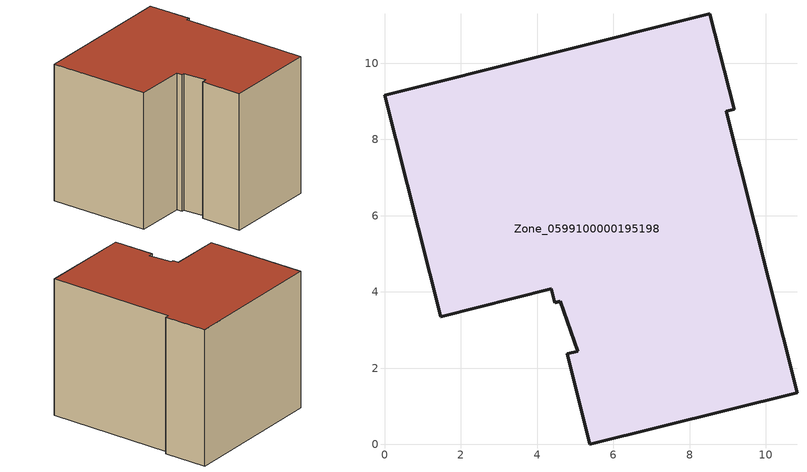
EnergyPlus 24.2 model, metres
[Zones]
Zone_0599100000195198
 floor ground (C_G): 4.61,3.76 4.46,3.72 4.37,4.08 1.47,3.35 0,9.16 8.53,11.3 9.17,8.79 8.97,8.74 10.82,1.36 5.39,0 4.8,2.38 5.06,2.44 z0
 wall outside (C_F): 8.97,8.74 9.17,8.79 8.53,11.3 0,9.16 1.47,3.35 4.37,4.08 4.46,3.72 4.61,3.76 5.06,2.44 4.8,2.38 5.39,0 10.82,1.36 8.97,8.74 z0:8.22
 roof outside (C_R): 5.06,2.44 4.8,2.38 5.39,0 10.82,1.36 8.97,8.74 9.17,8.79 8.53,11.3 0,9.16 1.47,3.35 4.37,4.08 4.46,3.72 4.61,3.76 z8.22
[BUILDING]
Pand.0599100000195198: North Axis=0; Terrain=City; Loads Convergence Tolerance Value=0.04; Temperature Convergence Tolerance Value=0.4; Solar Distribution=FullExterior; Maximum Number of Warmup Days=25; Minimum Number of Warmup Days=1
[Site:Location]
Rotterdam.The.Hague.AP_ZH_NLD Design_Conditions: Latitude=51.96; Longitude=4.45; Time Zone=1; Elevation=-4.5
[SITE:GROUNDTEMPERATURE:BUILDINGSURFACE]
18, 18, 18, 18, 18, 18, 18, 18, 18, 18, 18, 18
[MATERIAL] Thermal Absorptance=0.9; Solar Absorptance=0.7; Visible Absorptance=0.7
Name | Roughness | Thickness | Conductivity | Density | Specific Heat
G.TC.1975-1991 | MediumSmooth | 0.15 | 0.288461 | 540 | 1210
F.TC.1975-1991 | Rough | 0.3 | 0.230769 | 1920 | 840
R.TC.1975-1991 | MediumRough | 0.2 | 0.153846 | 1500 | 1000
[CONSTRUCTION]
C_G: G.TC.1975-1991
C_F: F.TC.1975-1991
C_R: R.TC.1975-1991
[ZONE]
Zone_0599100000195198: Type=1; Multiplier=1; Ceiling Height=Autocalculate; Volume=Autocalculate; Floor Area=autocalculate; Part of Total Floor Area=Yes
[ZONEINFILTRATION:DESIGNFLOWRATE]
Infil_Zone_0599100000195198: Zone or ZoneList or Space or SpaceList=Zone_0599100000195198; Schedule=AlwaysOn; Design Flow Rate Calculation Method=Flow/Area; Flow Rate per Floor Area=0.003; Constant Term Coefficient=1; Temperature Term Coefficient=0; Velocity Term Coefficient=0; Velocity Squared Term Coefficient=0
[HVACTEMPLATE:ZONE:IDEALLOADSAIRSYSTEM]
Zone_0599100000195198: Maximum Heating Supply Air Temperature=50; Minimum Cooling Supply Air Temperature=13; Maximum Heating Supply Air Humidity Ratio=0.0156; Minimum Cooling Supply Air Humidity Ratio=0.0077; Heating Limit=NoLimit; Cooling Limit=NoLimit; Dehumidification Control Type=ConstantSensibleHeatRatio; Cooling Sensible Heat Ratio=0.7; Dehumidification Setpoint=60; Humidification Control Type=None; Humidification Setpoint=30; Outdoor Air Method=None; Outdoor Air Flow Rate per Person=0.00944; Outdoor Air Flow Rate per Zone Floor Area=0; Outdoor Air Flow Rate per Zone=0; Demand Controlled Ventilation Type=None; Outdoor Air Economizer Type=NoEconomizer; Heat Recovery Type=None; Sensible Heat Recovery Effectiveness=0.7; Latent Heat Recovery Effectiveness=0.65
[ZONECONTROL:THERMOSTAT]
ThermostatControl_Zone_0599100000195198: Zone or ZoneList=Zone_0599100000195198; Control Type Schedule=DualSetpointControlType; Control 1=Thermostat_Zone_0599100000195198; Temperature Difference Between Cutout And Setpoint=0
[THERMOSTATSETPOINT:DUALSETPOINT]
Thermostat_Zone_0599100000195198: Heating Setpoint Temperature Schedule=HeatingSetpoint_Zone_0599100000195198; Cooling Setpoint Temperature Schedule=CoolingSetpoint_Zone_0599100000195198
[SCHEDULE:COMPACT]
HeatingSetpoint_Zone_0599100000195198: Through: 12/31, For: AllDays, Until: 24:00, 21
CoolingSetpoint_Zone_0599100000195198: Through: 12/31, For: AllDays, Until: 24:00, 24
DualSetpointControlType: Through: 12/31, For: AllDays, Until: 24:00, 4
AlwaysOn: Through: 12/31, For: AllDays, Until: 24:00, 1
